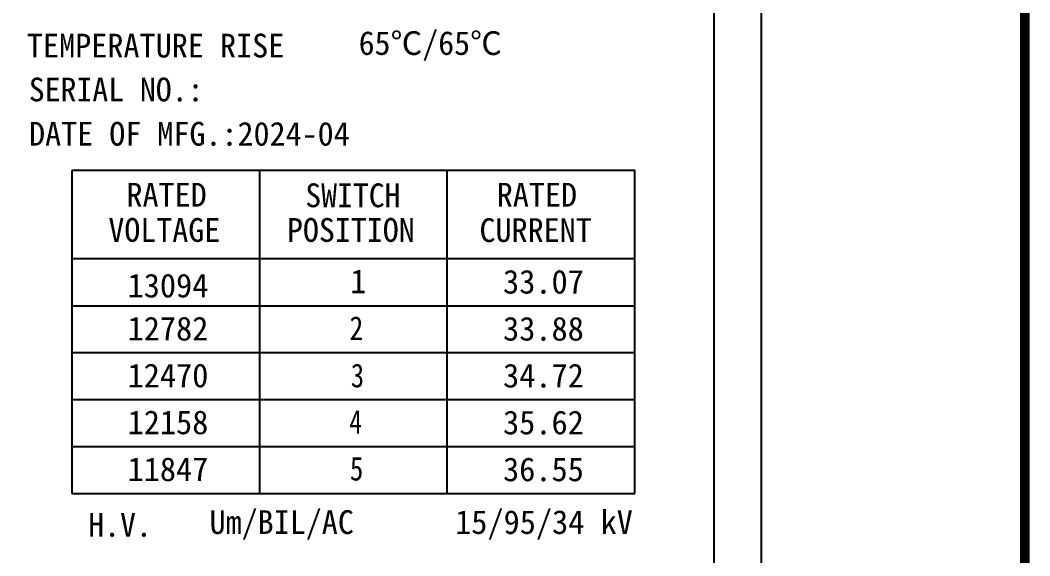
# Model space of a CAD drawing. Header units: millimetres. Extents: x 236326 to 245858, y -181683 to -175236.
# Drawn here: x 245750.8 to 245858.5, y -181265.3 to -181208.2 of the extents above; entities that cross this region are included whole.
import ezdxf

# ---------------------------------------------------------------- set-up
doc = ezdxf.new("R2010")
doc.units = ezdxf.units.MM
doc.header["$LTSCALE"] = 13
for name, color, linetype in [('1', 4, 'Continuous'), ('2', 3, 'Continuous'), ('PDF_Geometry', 7, 'Continuous')]:
    doc.layers.add(name, color=color, linetype=linetype)
doc.styles.add('PDF FangSong', font='simfang.ttf')

msp = doc.modelspace()

# ---------------------------------------------------------------- linework, layer by layer
at = {"layer": '1', "color": 0, "linetype": 'Continuous'}
msp.add_line((245857.961, -181094.872), (245857.961, -181443.892), dxfattribs=at)
at = {"layer": '1', "const_width": 1.05}
msp.add_lwpolyline([(245640.611, -181094.872), (245857.961, -181094.872), (245857.961, -181443.892), (245640.611, -181443.892), (245640.611, -181094.872), (245857.961, -181094.872)], dxfattribs=at)
at = {"layer": '2', "linetype": 'Continuous'}
for points in [[(245756.335, -181224.219), (245756.335, -181258.649)], [(245816.377, -181258.649), (245816.377, -181224.219), (245756.335, -181224.219)], [(245776.33, -181224.219), (245776.33, -181258.649)], [(245796.326, -181224.219), (245796.326, -181258.649)], [(245756.335, -181233.598), (245816.377, -181233.598)], [(245756.335, -181238.653), (245816.377, -181238.653)], [(245756.335, -181243.652), (245816.377, -181243.652)], [(245756.335, -181248.651), (245816.377, -181248.651)], [(245756.335, -181253.65), (245816.377, -181253.65)], [(245756.335, -181258.649), (245816.377, -181258.649)]]:
    msp.add_lwpolyline(points, dxfattribs=at)
at = {"layer": 'PDF_Geometry', "lineweight": 25}
for points in [[(245679.836, -181161.312), (245829.857, -181161.312), (245829.857, -181336.327), (245679.836, -181336.327), (245679.836, -181161.312)], [(245824.802, -181173.275), (245824.802, -181324.308)]]:
    msp.add_lwpolyline(points, dxfattribs=at)

# ---------------------------------------------------------------- texts
at = {"layer": '2', "linetype": 'Continuous', "attachment_point": 7, "style": 'PDF FangSong'}
for s, insert, char_height in [('{\\W0.9951;TEMPERATURE RISE}', (245751.547, -181212.231), 2.53409), ('\\W0.984330;65℃/65℃', (245786.923, -181212.535), 2.53409), ('\\W0.981992;SERIAL NO.:', (245751.749, -181216.909), 2.53409), ('{\\W0.9917;DATE OF MFG.:2024-04}', (245751.778, -181221.629), 2.53409), ('\\W0.993144;RATED', (245762.161, -181228.087), 2.53409), ('\\W0.980891;SWITCH', (245781.232, -181228.189), 2.53409), ('\\W0.993144;RATED', (245801.649, -181228.087), 2.53409), ('\\W0.988174;VOLTAGE', (245760.235, -181231.881), 2.53409), ('\\W0.987833;POSITION', (245779.277, -181231.881), 2.53409), ('\\W0.993883;CURRENT', (245799.796, -181231.896), 2.53409), ('{\\fSimSun|b0|i0|c134|p2;\\H0.8333x;13094}', (245762.277, -181237.806), 3.04091), ('\\W0.985653;1', (245786.025, -181237.312), 2.53409), ('{\\fSimSun|b0|i0|c134|p2;\\H0.8333x;33.07}', (245802.315, -181237.398), 3.04091), ('\\W0.858812;2', (245785.938, -181242.307), 2.53409), ('{\\fSimSun|b0|i0|c134|p2;\\H0.8333x;12782}', (245762.277, -181242.394), 3.04091), ('{\\fSimSun|b0|i0|c134|p2;\\H0.8333x;33.88}', (245802.315, -181242.409), 3.04091), ('{\\fSimSun|b0|i0|c134|p2;\\H0.8333x;12470}', (245762.277, -181247.39), 3.04091), ('\\W0.824342;3', (245786.083, -181247.39), 2.53409), ('{\\fSimSun|b0|i0|c134|p2;\\H0.8333x;\\C1;34.72}', (245802.315, -181247.404), 3.04091), ('{\\fSimSun|b0|i0|c134|p2;\\H0.8333x;12158}', (245762.277, -181252.386), 3.04091), ('\\W0.781747;4', (245785.923, -181252.299), 2.53409), ('{\\fSimSun|b0|i0|c134|p2;\\H0.8333x;35.62}', (245802.315, -181252.4), 3.04091), ('{\\fSimSun|b0|i0|c134|p2;\\H0.8333x;11847}', (245762.277, -181257.382), 3.04091), ('\\W0.834647;5', (245785.981, -181257.324), 2.53409), ('{\\fSimSun|b0|i0|c134|p2;\\H0.8333x;36.55}', (245802.315, -181257.396), 3.04091), ('\\W0.991650;Um/BIL/AC', (245771.023, -181263.594), 2.53409), ('\\W0.999637;15/95/34 kV', (245797.204, -181263.594), 2.53409), ('\\W0.982224;H.V.', (245758.092, -181263.304), 2.53409)]:
    msp.add_mtext(s, dxfattribs=dict(at, insert=insert, char_height=char_height))

doc.saveas('drawing.dxf')
